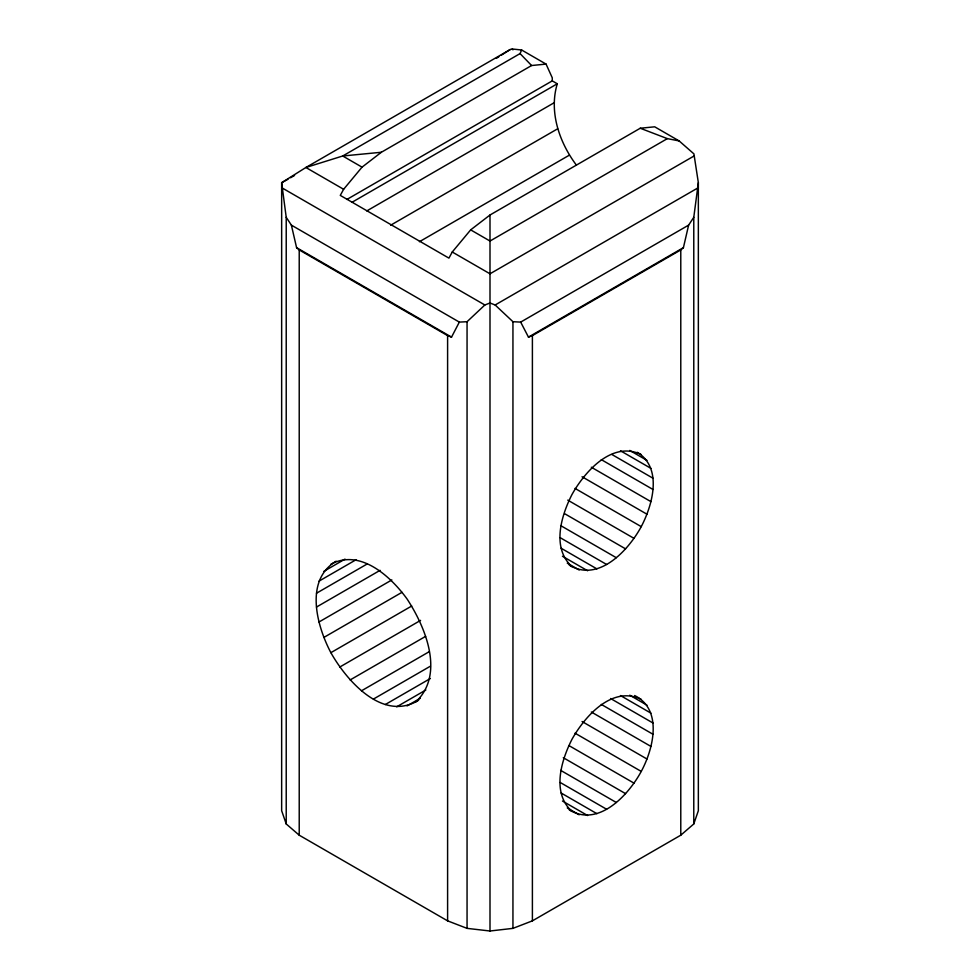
<?xml version="1.0" encoding="UTF-8"?>
<svg xmlns="http://www.w3.org/2000/svg" width="980" height="980" viewBox="0 0 980 980"><rect width="100%" height="100%" fill="white"/><g stroke="black" fill="none" stroke-linecap="round" stroke-linejoin="round"><path stroke-width="1.47" d="M546.056 64.092L521.63 49.992L512.258 49L510.213 49.527L305.882 167.494L281.652 182.696L281.652 810.705L286.221 823.96L299.219 835.193L447.603 920.857L467.056 928.366L490 931L512.944 928.366L532.397 920.857L680.782 835.193L693.779 823.96L693.779 217.303L698.348 182.696L693.926 153.885L679.14 140.924L654.701 126.812L640.246 128.245L490 215L470.67 229.871L452.258 252.007L448.926 258.12L340.281 195.4L343.625 189.287L362.037 167.151L381.355 152.268L531.601 65.525L546.056 64.092L552.267 77.812L552.267 80.874L346.908 199.442M569.282 565.129C598.388 582.904 628.339 550.478 641.251 526.64C652.68 504.823 662.872 467.999 637.27 452.282M569.282 809.909C598.388 827.683 628.339 795.27 641.251 771.419C653.366 749.014 663.117 709.692 634.624 695.53M576.363 165.057C559.323 142.406 548.8 111.781 557.289 83.778L552.267 80.874M418.595 700.259C382.96 722.138 346.81 680.953 330.873 652.68C316.748 625.828 304.266 580.197 336.177 561.173M287.961 179.267L281.652 182.696L286.221 217.303L291.379 225.131L459.338 322.102L467.056 321.71L484.855 304.988L490 302.992L495.145 304.988L512.944 321.71L520.674 322.102L528.465 337.12L532.397 335.601L680.782 249.925L683.415 247.658L688.622 225.131L693.779 217.303M693.779 823.96L698.348 810.717L698.348 182.696M343.625 189.287L305.882 167.494L342.706 155.992L520.062 53.594L521.63 49.992M291.379 225.131L296.585 247.658L299.219 249.925L447.603 335.601L451.535 337.12L459.338 322.102M415.949 701.79C445.018 674.154 425.491 627.102 407.055 598.964C390.714 576.436 360.248 548.408 330.873 564.235M496.321 58.383L498.845 56.779M501.368 55.162L510.213 49.527M290.607 177.735L294.564 175.445M351.93 202.333L557.289 83.778M366.79 210.921L553.602 103.059M390.689 225.192L557.632 128.809M419.403 241.729L569.123 155.293M679.14 140.924L667.356 138.633L490 241.031L470.67 229.871M694.33 155.832L490 273.8L452.258 252.007M495.145 304.988L697.319 188.258M520.674 322.102L688.622 225.131M528.465 337.12L683.415 247.658M323.841 571.352L345.034 559.102M318.978 581.165L356.071 559.739M316.491 593.231L366.826 564.174M316.491 607.049L380.081 570.336M318.978 622.006L391.841 579.94M323.841 637.441L402.008 592.312M330.873 652.68L411.698 606.02M339.766 667.049L420.579 620.389M350.13 679.948L425.651 636.339M361.51 690.79L429.081 651.774M373.405 699.095L430.379 666.204M385.312 704.522L430.355 678.515M396.692 706.825L425.835 689.994M407.055 705.906L420.298 698.25M381.355 152.268L342.706 155.992L362.037 167.151M640.246 128.245L667.356 138.633M641.251 454.573C612.206 440.449 584.803 471.552 571.94 494.594C561.111 515.933 551.507 548.004 571.94 566.661M641.251 699.353C612.206 685.228 584.803 716.331 571.94 739.373C561.111 760.725 551.507 792.783 571.94 811.44M282.681 188.258L484.855 304.988M296.585 247.658L451.535 337.12M629.76 450.433L646.984 460.38M620.475 450.776L650.941 468.367M611.9 454.5L652.974 478.216M601.304 459.632L652.974 489.473M591.32 467.227L650.941 501.65M582.059 476.746L646.984 514.231M575.003 488.395L641.251 526.64M567.763 500.119L634.011 538.363M564.615 513.679L625.559 548.861M560.646 525.574L616.285 557.694M560.217 537.702L606.596 564.468M561.124 548.237L596.894 568.89M562.447 556.236L587.62 570.764M567.261 563.133L579.18 570.017M629.76 695.212L646.984 705.159M620.475 695.555L650.941 713.146M610.577 698.52L652.974 722.995M601.304 704.424L652.974 734.253M591.32 712.007L650.941 746.429M582.059 721.525L646.984 759.01M575.003 733.175L641.251 771.419M569.086 745.658L634.011 783.143M563.292 757.699L625.559 793.641M560.646 770.354L616.285 802.473M560.217 782.481L606.596 809.247M561.124 793.016L596.894 813.67M562.447 801.015L587.62 815.544M567.261 807.912L579.18 814.797M520.062 53.594L531.601 65.525M512.258 49L512.944 49.845M680.782 249.925L680.782 835.193M532.397 335.601L532.397 920.857M512.944 321.71L512.944 928.366M490 215L490 931M467.056 321.71L467.056 928.366M447.603 335.601L447.603 920.857M299.219 249.925L299.219 835.193M286.221 217.303L286.221 823.96"/></g></svg>
